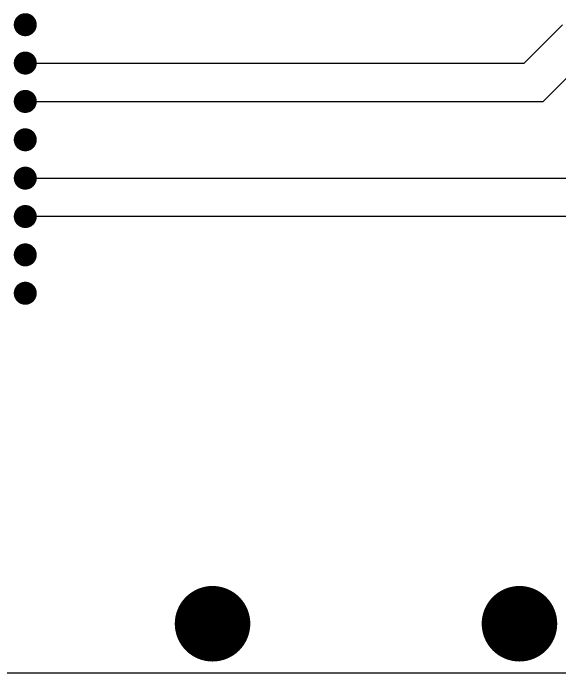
# Model space of a CAD drawing. Extents: x 295 to 953, y 10 to 290.
# Drawn here: x 736.78 to 772.97, y 96 to 139.68 of the extents above; entities that cross this region are included whole.
import ezdxf

# ---------------------------------------------------------------- set-up
doc = ezdxf.new("R2010")
doc.units = 0
doc.header["$LTSCALE"] = 5
doc.header["$MEASUREMENT"] = 0
doc.layers.get('0').update_dxf_attribs({"linetype": 'CONTINUOUS', "lineweight": 25})
doc.layers.add('DV-ABPB-A4_IN3', color=5, linetype='CONTINUOUS')

msp = doc.modelspace()

# ---------------------------------------------------------------- linework, layer by layer
at = {"color": 7}
for points, const_width in [([(737.199, 138.913, 1), (737.961, 138.913, 1)], 0.762), ([(737.199, 136.373, 1), (737.961, 136.373, 1)], 0.762), ([(737.199, 133.833, 1), (737.961, 133.833, 1)], 0.762), ([(737.199, 131.293, 1), (737.961, 131.293, 1)], 0.762), ([(737.199, 128.753, 1), (737.961, 128.753, 1)], 0.762), ([(737.199, 126.213, 1), (737.961, 126.213, 1)], 0.762), ([(737.199, 123.673, 1), (737.961, 123.673, 1)], 0.762), ([(737.199, 121.133, 1), (737.961, 121.133, 1)], 0.762), ([(748.727, 99.251, 1), (751.228, 99.251, 1)], 2.501), ([(769.047, 99.251, 1), (771.548, 99.251, 1)], 2.501)]:
    msp.add_lwpolyline(points, format="xyb", close=True, dxfattribs=dict(at, const_width=const_width))
at = {"layer": 'DV-ABPB-A4_IN3', "color": 7}
for p, q in [((770.6, 136.373), (773.14, 138.913)), ((737.58, 136.373), (770.6, 136.373)), ((771.87, 133.833), (774.41, 136.373)), ((737.58, 133.833), (771.87, 133.833)), ((737.58, 128.753), (778.22, 128.753)), ((778.22, 126.213), (737.58, 126.213)), ((501.479, 96.003), (871.618, 96.003))]:
    msp.add_line(p, q, dxfattribs=at)

doc.saveas('drawing.dxf')
